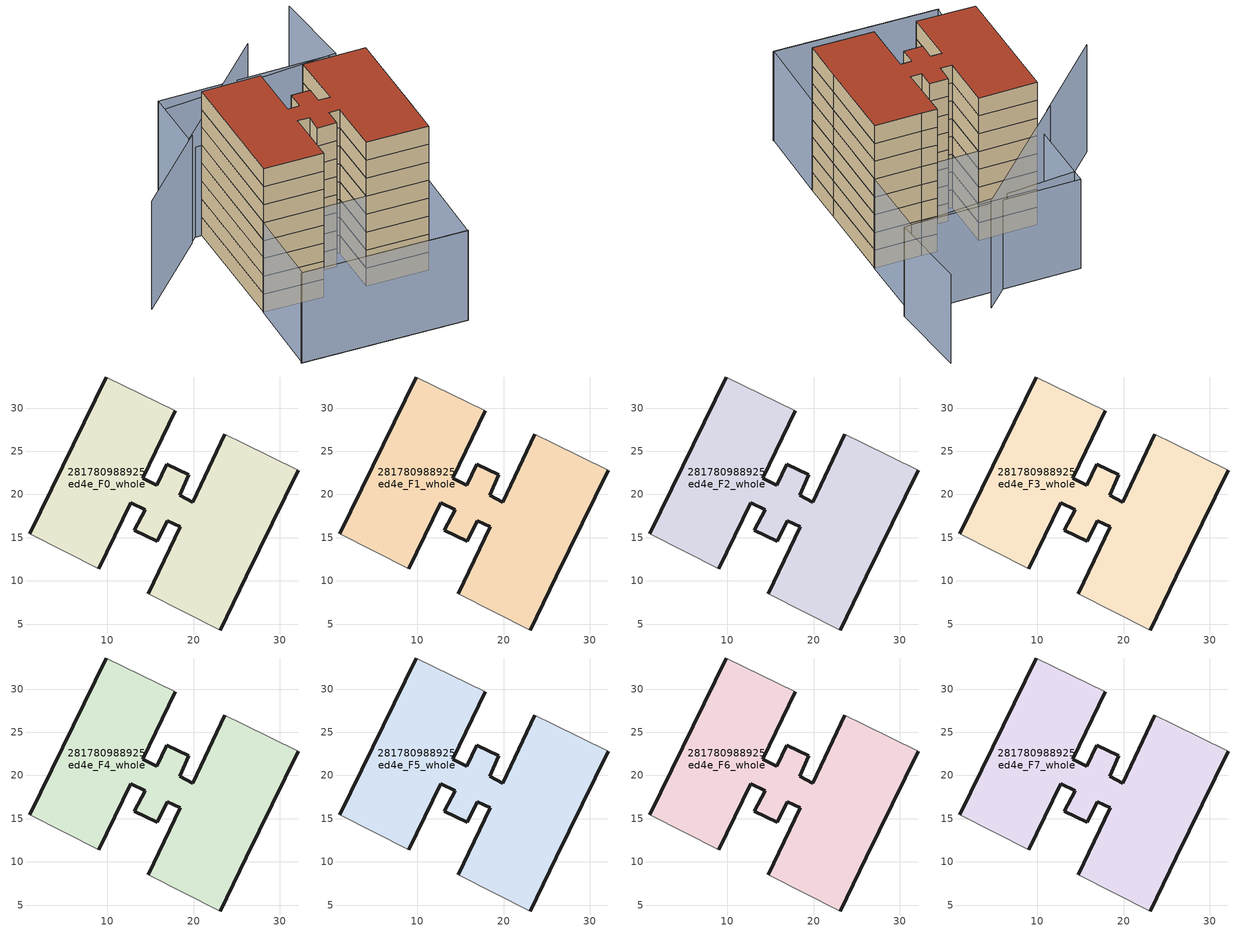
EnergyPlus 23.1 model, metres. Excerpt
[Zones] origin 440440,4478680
281780988925ed4e_F0_whole
 floor ground (EU_floor_Construction): 25.73,25.9 32.11,22.81 26.12,10.54 23.09,4.31 14.75,8.49 18.48,16.24 16.95,16.97 15.77,14.6 13.16,15.85 14.38,18.23 12.73,19.03 9.04,11.39 1.05,15.44 9.87,33.6 17.9,29.72 14.1,21.85 15.76,21.06 16.92,23.52 19.46,22.3 18.38,19.93 19.89,19.12 23.63,26.96 z0
 wall outside (EU_wall_Construction): 23.63,26.96 19.89,19.12 18.38,19.93 19.46,22.3 16.92,23.52 15.76,21.06 14.1,21.85 17.9,29.72 / 9.87,33.6 1.05,15.44 / 9.04,11.39 12.73,19.03 14.38,18.23 13.16,15.85 15.77,14.6 16.95,16.97 18.48,16.24 14.75,8.49 / 23.09,4.31 26.12,10.54 32.11,22.81 z0:3
 wall adiabatic (EU_wall_Construction): 32.11,22.81 25.73,25.9 23.63,26.96 / 17.9,29.72 9.87,33.6 / 1.05,15.44 9.04,11.39 / 14.75,8.49 23.09,4.31 z0:3
281780988925ed4e_F1_whole
 floor to 281780988925ed4e_F0_whole (EU_floor_Construction): 25.73,25.9 32.11,22.81 26.12,10.54 23.09,4.31 14.75,8.49 18.48,16.24 16.95,16.97 15.77,14.6 13.16,15.85 14.38,18.23 12.73,19.03 9.04,11.39 1.05,15.44 9.87,33.6 17.9,29.72 14.1,21.85 15.76,21.06 16.92,23.52 19.46,22.3 18.38,19.93 19.89,19.12 23.63,26.96 z3
 wall outside (EU_wall_Construction): 23.63,26.96 19.89,19.12 18.38,19.93 19.46,22.3 16.92,23.52 15.76,21.06 14.1,21.85 17.9,29.72 / 9.87,33.6 1.05,15.44 / 9.04,11.39 12.73,19.03 14.38,18.23 13.16,15.85 15.77,14.6 16.95,16.97 18.48,16.24 14.75,8.49 / 23.09,4.31 26.12,10.54 32.11,22.81 z3:6
 wall adiabatic (EU_wall_Construction): 32.11,22.81 25.73,25.9 23.63,26.96 / 17.9,29.72 9.87,33.6 / 1.05,15.44 9.04,11.39 / 14.75,8.49 23.09,4.31 z3:6
281780988925ed4e_F2_whole
 floor to 281780988925ed4e_F1_whole (EU_floor_Construction): 25.73,25.9 32.11,22.81 26.12,10.54 23.09,4.31 14.75,8.49 18.48,16.24 16.95,16.97 15.77,14.6 13.16,15.85 14.38,18.23 12.73,19.03 9.04,11.39 1.05,15.44 9.87,33.6 17.9,29.72 14.1,21.85 15.76,21.06 16.92,23.52 19.46,22.3 18.38,19.93 19.89,19.12 23.63,26.96 z6
 wall outside (EU_wall_Construction): 23.63,26.96 19.89,19.12 18.38,19.93 19.46,22.3 16.92,23.52 15.76,21.06 14.1,21.85 17.9,29.72 / 9.87,33.6 1.05,15.44 / 9.04,11.39 12.73,19.03 14.38,18.23 13.16,15.85 15.77,14.6 16.95,16.97 18.48,16.24 14.75,8.49 / 23.09,4.31 26.12,10.54 32.11,22.81 z6:9
 wall adiabatic (EU_wall_Construction): 32.11,22.81 25.73,25.9 23.63,26.96 / 17.9,29.72 9.87,33.6 / 1.05,15.44 9.04,11.39 / 14.75,8.49 23.09,4.31 z6:9
281780988925ed4e_F3_whole
 floor to 281780988925ed4e_F2_whole (EU_floor_Construction): 25.73,25.9 32.11,22.81 26.12,10.54 23.09,4.31 14.75,8.49 18.48,16.24 16.95,16.97 15.77,14.6 13.16,15.85 14.38,18.23 12.73,19.03 9.04,11.39 1.05,15.44 9.87,33.6 17.9,29.72 14.1,21.85 15.76,21.06 16.92,23.52 19.46,22.3 18.38,19.93 19.89,19.12 23.63,26.96 z9
 wall outside (EU_wall_Construction): 23.63,26.96 19.89,19.12 18.38,19.93 19.46,22.3 16.92,23.52 15.76,21.06 14.1,21.85 17.9,29.72 / 9.87,33.6 1.05,15.44 / 9.04,11.39 12.73,19.03 14.38,18.23 13.16,15.85 15.77,14.6 16.95,16.97 18.48,16.24 14.75,8.49 / 23.09,4.31 26.12,10.54 32.11,22.81 z9:12
 wall adiabatic (EU_wall_Construction): 32.11,22.81 25.73,25.9 23.63,26.96 / 17.9,29.72 9.87,33.6 / 1.05,15.44 9.04,11.39 / 14.75,8.49 23.09,4.31 z9:12
281780988925ed4e_F4_whole
 floor to 281780988925ed4e_F3_whole (EU_floor_Construction): 25.73,25.9 32.11,22.81 26.12,10.54 23.09,4.31 14.75,8.49 18.48,16.24 16.95,16.97 15.77,14.6 13.16,15.85 14.38,18.23 12.73,19.03 9.04,11.39 1.05,15.44 9.87,33.6 17.9,29.72 14.1,21.85 15.76,21.06 16.92,23.52 19.46,22.3 18.38,19.93 19.89,19.12 23.63,26.96 z12
 wall outside (EU_wall_Construction): 23.63,26.96 19.89,19.12 18.38,19.93 19.46,22.3 16.92,23.52 15.76,21.06 14.1,21.85 17.9,29.72 / 9.87,33.6 1.05,15.44 / 9.04,11.39 12.73,19.03 14.38,18.23 13.16,15.85 15.77,14.6 16.95,16.97 18.48,16.24 14.75,8.49 / 23.09,4.31 26.12,10.54 32.11,22.81 z12:15
 wall adiabatic (EU_wall_Construction): 32.11,22.81 25.73,25.9 23.63,26.96 / 17.9,29.72 9.87,33.6 / 1.05,15.44 9.04,11.39 / 14.75,8.49 23.09,4.31 z12:15
281780988925ed4e_F5_whole
 floor to 281780988925ed4e_F4_whole (EU_floor_Construction): 25.73,25.9 32.11,22.81 26.12,10.54 23.09,4.31 14.75,8.49 18.48,16.24 16.95,16.97 15.77,14.6 13.16,15.85 14.38,18.23 12.73,19.03 9.04,11.39 1.05,15.44 9.87,33.6 17.9,29.72 14.1,21.85 15.76,21.06 16.92,23.52 19.46,22.3 18.38,19.93 19.89,19.12 23.63,26.96 z15
 wall outside (EU_wall_Construction): 23.63,26.96 19.89,19.12 18.38,19.93 19.46,22.3 16.92,23.52 15.76,21.06 14.1,21.85 17.9,29.72 / 9.87,33.6 1.05,15.44 / 9.04,11.39 12.73,19.03 14.38,18.23 13.16,15.85 15.77,14.6 16.95,16.97 18.48,16.24 14.75,8.49 / 23.09,4.31 26.12,10.54 32.11,22.81 z15:18
 wall adiabatic (EU_wall_Construction): 32.11,22.81 25.73,25.9 23.63,26.96 / 17.9,29.72 9.87,33.6 / 1.05,15.44 9.04,11.39 / 14.75,8.49 23.09,4.31 z15:18
281780988925ed4e_F6_whole
 floor to 281780988925ed4e_F5_whole (EU_floor_Construction): 25.73,25.9 32.11,22.81 26.12,10.54 23.09,4.31 14.75,8.49 18.48,16.24 16.95,16.97 15.77,14.6 13.16,15.85 14.38,18.23 12.73,19.03 9.04,11.39 1.05,15.44 9.87,33.6 17.9,29.72 14.1,21.85 15.76,21.06 16.92,23.52 19.46,22.3 18.38,19.93 19.89,19.12 23.63,26.96 z18
 wall outside (EU_wall_Construction): 23.63,26.96 19.89,19.12 18.38,19.93 19.46,22.3 16.92,23.52 15.76,21.06 14.1,21.85 17.9,29.72 / 9.87,33.6 1.05,15.44 / 9.04,11.39 12.73,19.03 14.38,18.23 13.16,15.85 15.77,14.6 16.95,16.97 18.48,16.24 14.75,8.49 / 23.09,4.31 26.12,10.54 32.11,22.81 z18:21
 wall adiabatic (EU_wall_Construction): 32.11,22.81 25.73,25.9 23.63,26.96 / 17.9,29.72 9.87,33.6 / 1.05,15.44 9.04,11.39 / 14.75,8.49 23.09,4.31 z18:21
281780988925ed4e_F7_whole
 floor to 281780988925ed4e_F6_whole (EU_floor_Construction): 25.73,25.9 32.11,22.81 26.12,10.54 23.09,4.31 14.75,8.49 18.48,16.24 16.95,16.97 15.77,14.6 13.16,15.85 14.38,18.23 12.73,19.03 9.04,11.39 1.05,15.44 9.87,33.6 17.9,29.72 14.1,21.85 15.76,21.06 16.92,23.52 19.46,22.3 18.38,19.93 19.89,19.12 23.63,26.96 z21
 wall outside (EU_wall_Construction): 23.63,26.96 19.89,19.12 18.38,19.93 19.46,22.3 16.92,23.52 15.76,21.06 14.1,21.85 17.9,29.72 / 9.87,33.6 1.05,15.44 / 9.04,11.39 12.73,19.03 14.38,18.23 13.16,15.85 15.77,14.6 16.95,16.97 18.48,16.24 14.75,8.49 / 23.09,4.31 26.12,10.54 32.11,22.81 z21:24
 wall adiabatic (EU_wall_Construction): 32.11,22.81 25.73,25.9 23.63,26.96 / 17.9,29.72 9.87,33.6 / 1.05,15.44 9.04,11.39 / 14.75,8.49 23.09,4.31 z21:24
 roof outside (EU_roof_Construction): 26.12,10.54 32.11,22.81 25.73,25.9 23.63,26.96 19.89,19.12 18.38,19.93 19.46,22.3 16.92,23.52 15.76,21.06 14.1,21.85 17.9,29.72 9.87,33.6 1.05,15.44 9.04,11.39 12.73,19.03 14.38,18.23 13.16,15.85 15.77,14.6 16.95,16.97 18.48,16.24 14.75,8.49 23.09,4.31 z24
shading: -5.02,3.86 17.28,-7.38 / 43.1,45.26 38.42,33.21 / 38.42,33.21 13.34,42.94 / 17.19,-7.37 -4.91,3.8 / -4.91,3.8 0.99,15.49 / 0.99,15.49 23.1,4.32 / 23.1,4.32 17.19,-7.37 / 32.17,22.78 8.98,33.98 / 8.98,33.98 14.21,44.81 / 14.21,44.81 37.4,33.6 / 37.4,33.6 32.17,22.78 z0:15; 7.68,33.43 -8.04,27.76 / 29.25,41.23 6.53,33.11 z0:18
[Building]
EU S2 Campaign: North Axis=0; Terrain=City; Solar Distribution=FullExterior
[Site:Location]
Madrid: Latitude=40.5; Longitude=-3.5; Time Zone=1; Elevation=609
[SizingPeriod:WeatherFileDays]
AnnualSizingPeriod: Begin Month=1; Begin Day of Month=1; End Month=12; End Day of Month=31; Day of Week for Start Day=Monday; Use Weather File Daylight Saving Period=No; Use Weather File Rain and Snow Indicators=No
[MATERIAL]
EU_InternalMass_Material: Roughness=MediumRough; Thickness=0.1; Conductivity=1; Density=1800; Specific Heat=900; Thermal Absorptance=0.9; Solar Absorptance=0.7; Visible Absorptance=0.7
[MATERIAL:NOMASS] Roughness=MediumRough; Thermal Absorptance=0.9; Solar Absorptance=0.7; Visible Absorptance=0.7
Name | Thermal Resistance
EU_wall_NoMass | 0.609216
EU_roof_NoMass | 0.513268
EU_floor_NoMass | 0.568163
[CONSTRUCTION]
EU_wall_Construction: EU_wall_NoMass
EU_roof_Construction: EU_roof_NoMass
EU_floor_Construction: EU_floor_NoMass
EU_InternalMass_Construction: EU_InternalMass_Material
[ZONE] Type=1; Multiplier=1; Ceiling Height=autocalculate; Volume=1227.55; Floor Area=autocalculate; Part of Total Floor Area=Yes
281780988925ed4e_F0_whole; 281780988925ed4e_F1_whole; 281780988925ed4e_F2_whole; 281780988925ed4e_F3_whole; 281780988925ed4e_F4_whole; 281780988925ed4e_F5_whole; 281780988925ed4e_F6_whole; 281780988925ed4e_F7_whole
[INTERNALMASS] Construction=EU_InternalMass_Construction; Surface Area=409.182
Name | Zone or ZoneList
281780988925ed4e_F0_whole_EU_InternalMass | 281780988925ed4e_F0_whole
281780988925ed4e_F1_whole_EU_InternalMass | 281780988925ed4e_F1_whole
281780988925ed4e_F2_whole_EU_InternalMass | 281780988925ed4e_F2_whole
281780988925ed4e_F3_whole_EU_InternalMass | 281780988925ed4e_F3_whole
281780988925ed4e_F4_whole_EU_InternalMass | 281780988925ed4e_F4_whole
281780988925ed4e_F5_whole_EU_InternalMass | 281780988925ed4e_F5_whole
281780988925ed4e_F6_whole_EU_InternalMass | 281780988925ed4e_F6_whole
281780988925ed4e_F7_whole_EU_InternalMass | 281780988925ed4e_F7_whole
[OTHEREQUIPMENT] Fuel Type=Electricity; Design Level Calculation Method=Watts/Area; Power per Zone Floor Area=1; Fraction Latent=0; Fraction Radiant=0; Fraction Lost=0; Carbon Dioxide Generation Rate=0; EndUse Subcategory=EU_Step8_InternalGains
Name | Zone or ZoneList or Space or SpaceList | Schedule
EU_Step8_InternalGain_281780988925ed4e_F0_whole_f000 | 281780988925ed4e_F0_whole | EU_Step8_GainSchedule_281780988925ed4e_F0_whole_f000
EU_Step8_InternalGain_281780988925ed4e_F1_whole_f000 | 281780988925ed4e_F1_whole | EU_Step8_GainSchedule_281780988925ed4e_F1_whole_f000
EU_Step8_InternalGain_281780988925ed4e_F2_whole_f000 | 281780988925ed4e_F2_whole | EU_Step8_GainSchedule_281780988925ed4e_F2_whole_f000
EU_Step8_InternalGain_281780988925ed4e_F3_whole_f000 | 281780988925ed4e_F3_whole | EU_Step8_GainSchedule_281780988925ed4e_F3_whole_f000
EU_Step8_InternalGain_281780988925ed4e_F4_whole_f000 | 281780988925ed4e_F4_whole | EU_Step8_GainSchedule_281780988925ed4e_F4_whole_f000
EU_Step8_InternalGain_281780988925ed4e_F5_whole_f000 | 281780988925ed4e_F5_whole | EU_Step8_GainSchedule_281780988925ed4e_F5_whole_f000
EU_Step8_InternalGain_281780988925ed4e_F6_whole_f000 | 281780988925ed4e_F6_whole | EU_Step8_GainSchedule_281780988925ed4e_F6_whole_f000
EU_Step8_InternalGain_281780988925ed4e_F7_whole_f000 | 281780988925ed4e_F7_whole | EU_Step8_GainSchedule_281780988925ed4e_F7_whole_f000
[ZONEVENTILATION:DESIGNFLOWRATE] Schedule=EU_AlwaysOn; Design Flow Rate Calculation Method=AirChanges/Hour; Air Changes per Hour=0.752966; Ventilation Type=Natural; Fan Pressure Rise=0; Fan Total Efficiency=1; Constant Term Coefficient=1; Temperature Term Coefficient=0; Velocity Term Coefficient=0; Velocity Squared Term Coefficient=0; Minimum Indoor Temperature=-100; Maximum Indoor Temperature=100; Delta Temperature=-100; Minimum Outdoor Temperature=-100; Maximum Outdoor Temperature=100; Maximum Wind Speed=40
Name | Zone or ZoneList or Space or SpaceList
EU_ConstantAir_281780988925ed4e_F0_whole | 281780988925ed4e_F0_whole
EU_ConstantAir_281780988925ed4e_F1_whole | 281780988925ed4e_F1_whole
EU_ConstantAir_281780988925ed4e_F2_whole | 281780988925ed4e_F2_whole
EU_ConstantAir_281780988925ed4e_F3_whole | 281780988925ed4e_F3_whole
EU_ConstantAir_281780988925ed4e_F4_whole | 281780988925ed4e_F4_whole
EU_ConstantAir_281780988925ed4e_F5_whole | 281780988925ed4e_F5_whole
EU_ConstantAir_281780988925ed4e_F6_whole | 281780988925ed4e_F6_whole
EU_ConstantAir_281780988925ed4e_F7_whole | 281780988925ed4e_F7_whole
[HVACTEMPLATE:THERMOSTAT] Constant Heating Setpoint=20; Constant Cooling Setpoint=50
EU_HeatOnly_281780988925ed4e_F0_whole; EU_HeatOnly_281780988925ed4e_F1_whole; EU_HeatOnly_281780988925ed4e_F2_whole; EU_HeatOnly_281780988925ed4e_F3_whole; EU_HeatOnly_281780988925ed4e_F4_whole; EU_HeatOnly_281780988925ed4e_F5_whole; EU_HeatOnly_281780988925ed4e_F6_whole; EU_HeatOnly_281780988925ed4e_F7_whole
[HVACTEMPLATE:ZONE:IDEALLOADSAIRSYSTEM] System Availability Schedule=EU_AlwaysOn; Maximum Heating Supply Air Temperature=50; Minimum Cooling Supply Air Temperature=13; Maximum Heating Supply Air Humidity Ratio=0.0156; Minimum Cooling Supply Air Humidity Ratio=0.0077; Heating Limit=NoLimit; Cooling Limit=NoLimit; Heating Availability Schedule=EU_AlwaysOn; Cooling Availability Schedule=EU_CoolingOff; Dehumidification Control Type=ConstantSensibleHeatRatio; Cooling Sensible Heat Ratio=0.7; Dehumidification Setpoint=60; Humidification Control Type=None; Humidification Setpoint=30; Outdoor Air Method=None; Outdoor Air Flow Rate per Person=0.00944; Outdoor Air Flow Rate per Zone Floor Area=0; Outdoor Air Flow Rate per Zone=0; Demand Controlled Ventilation Type=None; Outdoor Air Economizer Type=NoEconomizer; Heat Recovery Type=None; Sensible Heat Recovery Effectiveness=0.7; Latent Heat Recovery Effectiveness=0.65
Name | Template Thermostat
281780988925ed4e_F0_whole | EU_HeatOnly_281780988925ed4e_F0_whole
281780988925ed4e_F1_whole | EU_HeatOnly_281780988925ed4e_F1_whole
281780988925ed4e_F2_whole | EU_HeatOnly_281780988925ed4e_F2_whole
281780988925ed4e_F3_whole | EU_HeatOnly_281780988925ed4e_F3_whole
281780988925ed4e_F4_whole | EU_HeatOnly_281780988925ed4e_F4_whole
281780988925ed4e_F5_whole | EU_HeatOnly_281780988925ed4e_F5_whole
281780988925ed4e_F6_whole | EU_HeatOnly_281780988925ed4e_F6_whole
281780988925ed4e_F7_whole | EU_HeatOnly_281780988925ed4e_F7_whole
[SIZING:ZONE] Zone Cooling Design Supply Air Temperature Input Method=SupplyAirTemperature; Zone Cooling Design Supply Air Temperature=13; Zone Heating Design Supply Air Temperature Input Method=SupplyAirTemperature; Zone Heating Design Supply Air Temperature=50; Zone Cooling Design Supply Air Humidity Ratio=0.008; Zone Heating Design Supply Air Humidity Ratio=0.008; Cooling Design Air Flow Method=DesignDay; Cooling Design Air Flow Rate=0; Cooling Minimum Air Flow per Zone Floor Area=0.000762; Cooling Minimum Air Flow=0; Cooling Minimum Air Flow Fraction=0.2; Heating Design Air Flow Method=DesignDay; Heating Design Air Flow Rate=0; Heating Maximum Air Flow per Zone Floor Area=0.002032; Heating Maximum Air Flow=0.141576; Heating Maximum Air Flow Fraction=0.3; Account for Dedicated Outdoor Air System=No; Dedicated Outdoor Air System Control Strategy=NeutralSupplyAir; Dedicated Outdoor Air Low Setpoint Temperature for Design=autosize; Dedicated Outdoor Air High Setpoint Temperature for Design=autosize; Zone Load Sizing Method=Sensible Load Only No Latent Load; Zone Latent Cooling Design Supply Air Humidity Ratio Input Method=HumidityRatioDifference; Zone Cooling Design Supply Air Humidity Ratio Difference=0.005; Zone Latent Heating Design Supply Air Humidity Ratio Input Method=HumidityRatioDifference; Zone Humidification Design Supply Air Humidity Ratio Difference=0.005
281780988925ed4e_F0_whole; 281780988925ed4e_F1_whole; 281780988925ed4e_F2_whole; 281780988925ed4e_F3_whole; 281780988925ed4e_F4_whole; 281780988925ed4e_F5_whole; 281780988925ed4e_F6_whole; 281780988925ed4e_F7_whole
[SCHEDULE:CONSTANT]
Name | Hourly Value
EU_AlwaysOn | 1
EU_CoolingOff | 0
[SCHEDULE:FILE] Column Number=1; Rows to Skip at Top=0; Number of Hours of Data=8760; Column Separator=Comma; Interpolate to Timestep=No; Minutes per Item=60; Adjust Schedule for Daylight Savings=Yes
Name | File
EU_Step8_GainSchedule_281780988925ed4e_F0_whole_f000 | ../../schedules/281780988925ed4e/281780988925ed4e_F0_whole_f000_gain.csv
EU_Step8_GainSchedule_281780988925ed4e_F1_whole_f000 | ../../schedules/281780988925ed4e/281780988925ed4e_F1_whole_f000_gain.csv
EU_Step8_GainSchedule_281780988925ed4e_F2_whole_f000 | ../../schedules/281780988925ed4e/281780988925ed4e_F2_whole_f000_gain.csv
EU_Step8_GainSchedule_281780988925ed4e_F3_whole_f000 | ../../schedules/281780988925ed4e/281780988925ed4e_F3_whole_f000_gain.csv
EU_Step8_GainSchedule_281780988925ed4e_F4_whole_f000 | ../../schedules/281780988925ed4e/281780988925ed4e_F4_whole_f000_gain.csv
EU_Step8_GainSchedule_281780988925ed4e_F5_whole_f000 | ../../schedules/281780988925ed4e/281780988925ed4e_F5_whole_f000_gain.csv
EU_Step8_GainSchedule_281780988925ed4e_F6_whole_f000 | ../../schedules/281780988925ed4e/281780988925ed4e_F6_whole_f000_gain.csv
EU_Step8_GainSchedule_281780988925ed4e_F7_whole_f000 | ../../schedules/281780988925ed4e/281780988925ed4e_F7_whole_f000_gain.csv
